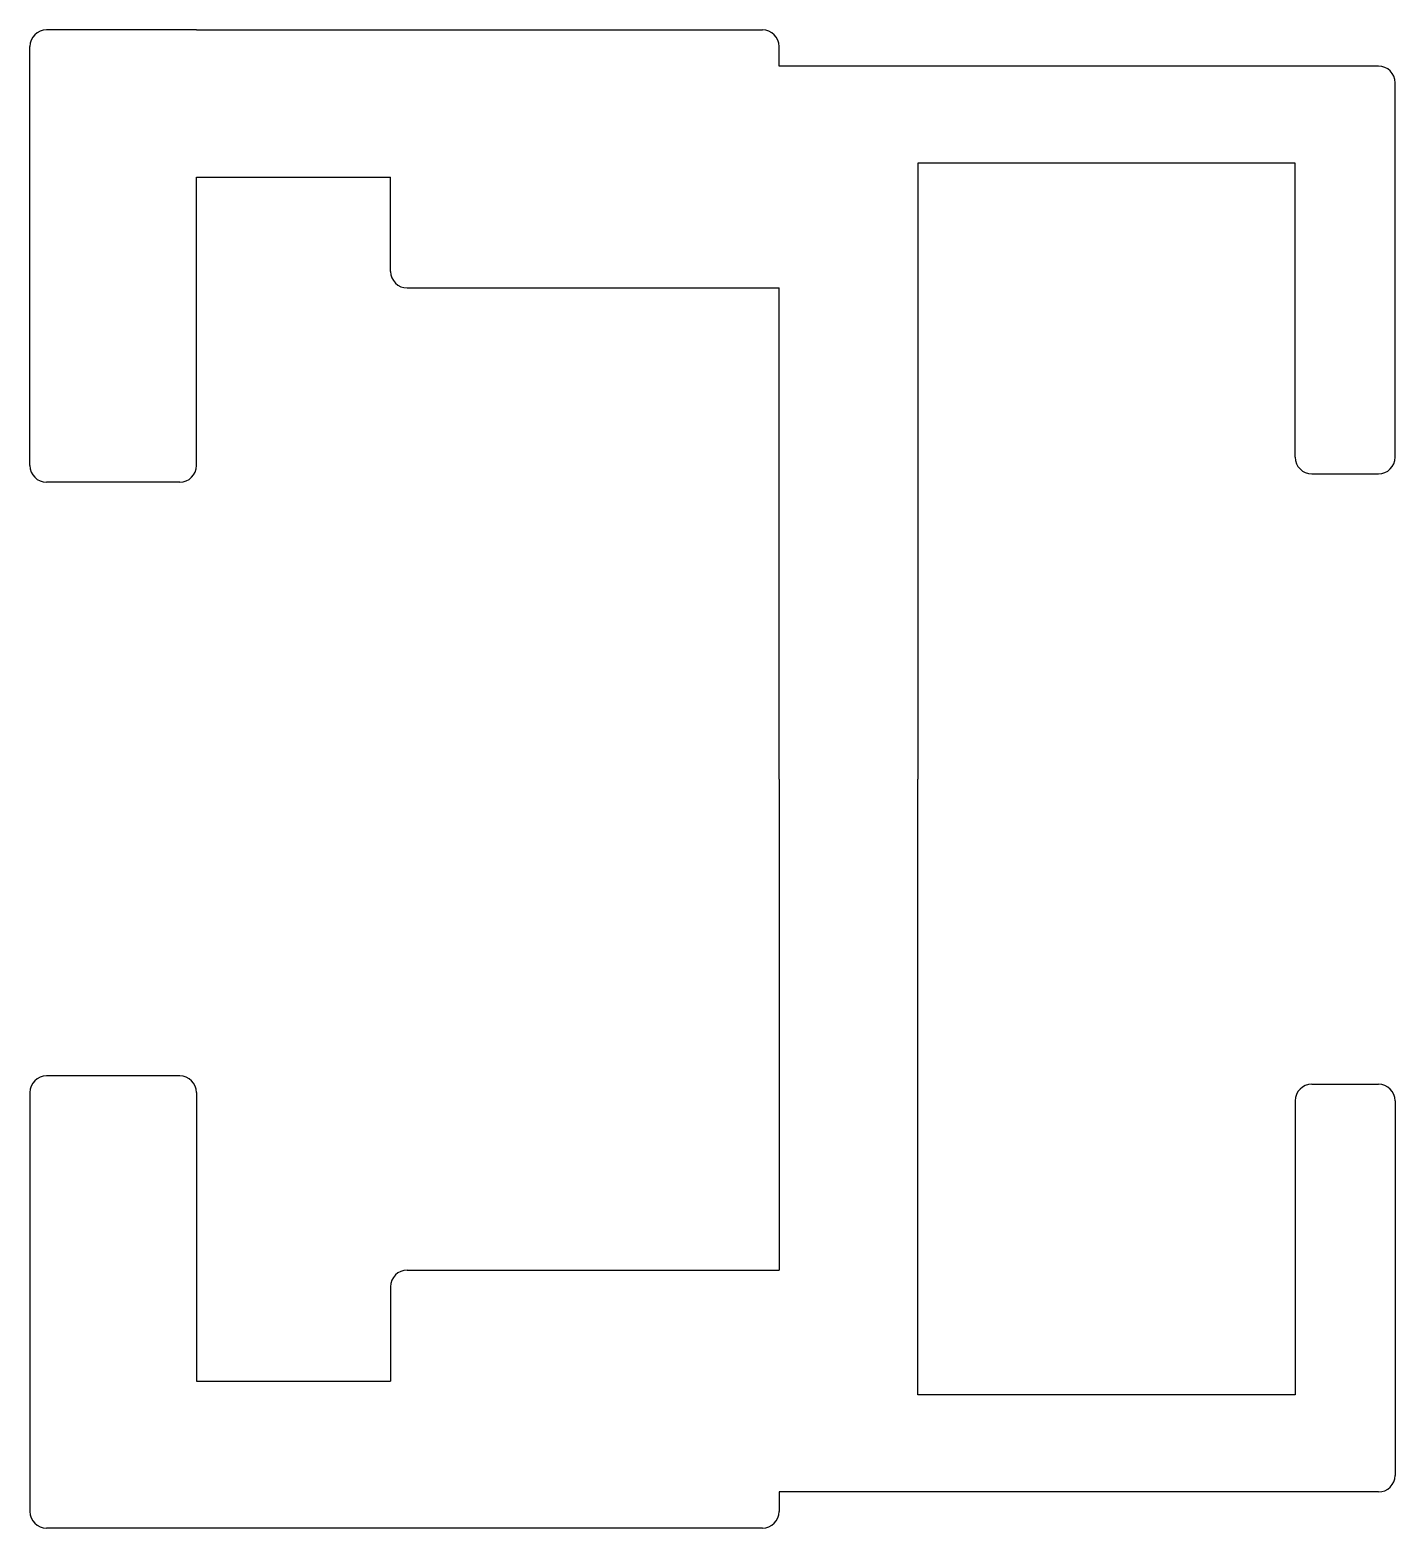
# Model space of a CAD drawing. Extents: x 751.8 to 776.4, y 462.1 to 489.1.
import ezdxf

# ---------------------------------------------------------------- set-up
doc = ezdxf.new("R2010")
doc.units = 0
doc.layers.get('0').update_dxf_attribs({"linetype": 'CONTINUOUS'})

msp = doc.modelspace()

# ---------------------------------------------------------------- linework, layer by layer
for p, q in [((754.793, 489.066), (752.093, 489.066)), ((754.793, 489.066), (764.993, 489.066)), ((751.793, 481.216), (751.793, 488.766)), ((765.293, 488.416), (765.293, 488.766)), ((776.093, 488.416), (765.293, 488.416)), ((776.393, 481.366), (776.393, 488.116)), ((774.593, 486.666), (767.793, 486.666)), ((767.793, 486.666), (767.793, 475.566)), ((774.593, 481.366), (774.593, 486.666)), ((754.793, 481.216), (754.793, 486.416)), ((754.793, 486.416), (758.293, 486.416)), ((758.293, 484.716), (758.293, 486.416)), ((758.593, 484.416), (765.293, 484.416)), ((765.293, 475.566), (765.293, 484.416)), ((754.493, 480.916), (752.093, 480.916)), ((774.893, 481.066), (776.093, 481.066)), ((765.293, 475.566), (765.293, 466.716)), ((767.793, 464.466), (767.793, 475.566)), ((754.493, 470.216), (752.093, 470.216)), ((751.793, 469.916), (751.793, 462.366)), ((754.793, 469.916), (754.793, 464.716)), ((774.893, 470.066), (776.093, 470.066)), ((774.593, 469.766), (774.593, 464.466)), ((776.393, 469.766), (776.393, 463.016)), ((758.593, 466.716), (765.293, 466.716)), ((758.293, 466.416), (758.293, 464.716)), ((754.793, 464.716), (758.293, 464.716)), ((774.593, 464.466), (767.793, 464.466)), ((776.093, 462.716), (765.293, 462.716)), ((765.293, 462.716), (765.293, 462.366)), ((764.993, 462.066), (752.093, 462.066))]:
    msp.add_line(p, q)
for centre, start, end in [((752.093, 488.766), 90, 180), ((764.993, 488.766), 0, 90), ((776.093, 488.116), 0, 90), ((758.593, 484.716), 180, 270), ((752.093, 481.216), 180, 270), ((754.493, 481.216), 270, 0), ((774.893, 481.366), 180, 270), ((776.093, 481.366), 270, 0), ((752.093, 469.916), 90, 180), ((754.493, 469.916), 0, 90), ((774.893, 469.766), 90, 180), ((776.093, 469.766), 0, 90), ((758.593, 466.416), 90, 180), ((776.093, 463.016), 270, 0), ((752.093, 462.366), 180, 270), ((764.993, 462.366), 270, 0)]:
    msp.add_arc(centre, 0.3, start, end)

doc.saveas('drawing.dxf')
